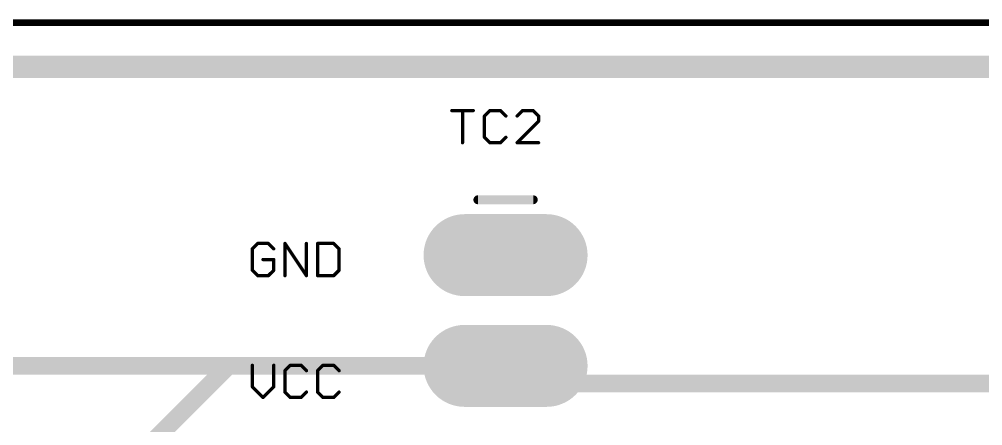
# Model space of a CAD drawing. Extents: x -0.1 to 89, y -0.1 to 64.8.
# Drawn here: x 31.78 to 53.86, y 55.52 to 64.85 of the extents above; entities that cross this region are included whole.
import ezdxf

# ---------------------------------------------------------------- set-up
doc = ezdxf.new("R2010")
doc.units = 0
for name, color, linetype in [('1', 22, 'CONTINUOUS'), ('16', 175, 'CONTINUOUS'), ('17', 82, 'CONTINUOUS'), ('20', 7, 'CONTINUOUS'), ('21', 253, 'CONTINUOUS'), ('25', 253, 'CONTINUOUS')]:
    doc.layers.add(name, color=color, linetype=linetype)

# ---------------------------------------------------------------- blocks, each defined once
blk = doc.blocks.new('LONGP100')
at = {"const_width": 1}
blk.add_lwpolyline([(-0.5, 0), (0.5, 0)], dxfattribs=at)
at = {"const_width": 0.5}
for points in [[(-0.5, 0.25, 1), (-0.5, -0.25)], [(0.5, -0.25, 1), (0.5, 0.25)]]:
    blk.add_lwpolyline(points, format="xyb", dxfattribs=at)

msp = doc.modelspace()

# ---------------------------------------------------------------- linework, layer by layer
at = {"layer": '1', "const_width": 0.4064}
for points in [[(36.576, 56.896), (24.384, 44.704)], [(36.576, 56.896), (26.416, 56.896)], [(42.926, 56.896), (36.576, 56.896)], [(43.3324, 56.4896), (42.926, 56.896)], [(43.3324, 56.4896), (62.1792, 56.4896)]]:
    msp.add_lwpolyline(points, dxfattribs=at)
at = {"layer": '1', "const_width": 0.2032}
for points in [[(36.576, 56.9976, 1), (36.576, 56.7944)], [(36.6478, 56.8242, 1), (36.5042, 56.9678)], [(36.576, 56.7944, 1), (36.576, 56.9976)], [(42.9978, 56.9678, 1), (42.8542, 56.8242)], [(42.926, 56.7944, 1), (42.926, 56.9976)], [(43.3324, 56.5912, 1), (43.3324, 56.388)], [(43.2606, 56.4178, 1), (43.4042, 56.5614)]]:
    msp.add_lwpolyline(points, format="xyb", dxfattribs=at)
at = {"layer": '16', "const_width": 0.508}
msp.add_lwpolyline([(7.366, 63.754), (80.772, 63.754)], dxfattribs=at)
at = {"layer": '20', "const_width": 0.1524}
msp.add_lwpolyline([(2.54, 64.77), (86.614, 64.77)], dxfattribs=at)
at = {"layer": '21', "const_width": 0.2032}
msp.add_lwpolyline([(42.291, 60.706), (43.561, 60.706)], dxfattribs=at)
at = {"layer": '21', "const_width": 0.1016}
for points in [[(42.291, 60.7568, 1), (42.291, 60.6552)], [(43.561, 60.6552, 1), (43.561, 60.7568)]]:
    msp.add_lwpolyline(points, format="xyb", dxfattribs=at)
at = {"layer": '25', "const_width": 0.0381}
for points in [[(41.6941, 62.7704, 1), (41.6941, 62.7323)], [(41.9589, 62.7513, 1), (41.9208, 62.7513)], [(42.1856, 62.7323, 1), (42.1856, 62.7704)], [(42.5654, 62.7704, 1), (42.5654, 62.7323)], [(42.5789, 62.7379, 1), (42.5519, 62.7648)], [(42.8246, 62.7648, 1), (42.7977, 62.7379)], [(42.8111, 62.7323, 1), (42.8111, 62.7704)], [(43.3138, 62.7704, 1), (43.3138, 62.7323)], [(43.3273, 62.7379, 1), (43.3003, 62.7648)], [(43.573, 62.7648, 1), (43.5461, 62.7379)], [(43.5595, 62.7323, 1), (43.5595, 62.7704)], [(42.4616, 62.6285, 1), (42.4235, 62.6285)], [(42.429, 62.6419, 1), (42.456, 62.615)], [(42.9205, 62.615, 1), (42.9475, 62.6419)], [(43.1775, 62.6419, 1), (43.2044, 62.615)], [(43.7015, 62.6285, 1), (43.6634, 62.6285)], [(43.6634, 62.5056, 1), (43.7015, 62.5056)], [(43.6689, 62.615, 1), (43.6959, 62.6419)], [(43.6959, 62.4921, 1), (43.6689, 62.5191)], [(42.456, 62.1504, 1), (42.429, 62.1235)], [(42.4235, 62.137, 1), (42.4616, 62.137)], [(42.5654, 62.0332, 1), (42.5654, 61.9951)], [(42.5519, 62.0006, 1), (42.5789, 62.0276)], [(42.7977, 62.0276, 1), (42.8246, 62.0006)], [(42.8111, 61.9951, 1), (42.8111, 62.0332)], [(42.9475, 62.1235, 1), (42.9205, 62.1504)], [(43.1909, 62.0332, 1), (43.1909, 61.9951)], [(43.1775, 62.0276, 1), (43.2044, 62.0006)], [(43.6824, 61.9951, 1), (43.6824, 62.0332)], [(41.9208, 62.0141, 1), (41.9589, 62.0141)], [(37.1412, 59.5805, 1), (37.1031, 59.5805)], [(37.245, 59.7224, 1), (37.245, 59.6843)], [(37.2584, 59.6899, 1), (37.2315, 59.7168)], [(37.5042, 59.7168, 1), (37.4772, 59.6899)], [(37.4907, 59.6843, 1), (37.4907, 59.7224)], [(37.8896, 59.7033, 1), (37.8515, 59.7033)], [(37.8864, 59.7139, 1), (37.8547, 59.6928)], [(38.3811, 59.7033, 1), (38.343, 59.7033)], [(38.6189, 59.7224, 1), (38.6189, 59.6843)], [(38.638, 59.7033, 1), (38.5999, 59.7033)], [(39.001, 59.7168, 1), (38.9741, 59.6899)], [(38.9875, 59.6843, 1), (38.9875, 59.7224)], [(39.1295, 59.5805, 1), (39.0914, 59.5805)], [(37.1086, 59.5939, 1), (37.1356, 59.567)], [(37.6001, 59.567, 1), (37.6271, 59.5939)], [(39.0969, 59.567, 1), (39.1239, 59.5939)], [(37.3678, 59.3538, 1), (37.3678, 59.3157)], [(37.6326, 59.3347, 1), (37.5945, 59.3347)], [(37.6136, 59.3157, 1), (37.6136, 59.3538)], [(37.1356, 59.1024, 1), (37.1086, 59.0755)], [(37.1031, 59.089, 1), (37.1412, 59.089)], [(37.245, 58.9852, 1), (37.245, 58.9471)], [(37.2315, 58.9526, 1), (37.2584, 58.9796)], [(37.4772, 58.9796, 1), (37.5042, 58.9526)], [(37.4907, 58.9471, 1), (37.4907, 58.9852)], [(37.5945, 59.089, 1), (37.6326, 59.089)], [(37.6271, 59.0755, 1), (37.6001, 59.1024)], [(37.8515, 58.9661, 1), (37.8896, 58.9661)], [(38.343, 58.9661, 1), (38.3811, 58.9661)], [(38.3461, 58.9555, 1), (38.3779, 58.9767)], [(38.6189, 58.9852, 1), (38.6189, 58.9471)], [(38.5999, 58.9661, 1), (38.638, 58.9661)], [(38.9741, 58.9796, 1), (39.001, 58.9526)], [(38.9875, 58.9471, 1), (38.9875, 58.9852)], [(39.0914, 59.089, 1), (39.1295, 59.089)], [(39.1239, 59.0755, 1), (39.0969, 59.1024)], [(37.1412, 56.9093, 1), (37.1031, 56.9093)], [(37.6326, 56.9093, 1), (37.5945, 56.9093)], [(37.857, 56.7999, 1), (37.884, 56.773)], [(37.8896, 56.7865, 1), (37.8515, 56.7865)], [(37.9934, 56.9284, 1), (37.9934, 56.8903)], [(38.0069, 56.8959, 1), (37.9799, 56.9228)], [(38.2526, 56.9228, 1), (38.2257, 56.8959)], [(38.2391, 56.8903, 1), (38.2391, 56.9284)], [(38.3485, 56.773, 1), (38.3755, 56.7999)], [(38.638, 56.7865, 1), (38.5999, 56.7865)], [(38.6055, 56.7999, 1), (38.6324, 56.773)], [(38.7418, 56.9284, 1), (38.7418, 56.8903)], [(38.7553, 56.8959, 1), (38.7283, 56.9228)], [(39.001, 56.9228, 1), (38.9741, 56.8959)], [(38.9875, 56.8903, 1), (38.9875, 56.9284)], [(39.0969, 56.773, 1), (39.1239, 56.7999)], [(37.1356, 56.4313, 1), (37.1086, 56.4044)], [(37.1031, 56.4178, 1), (37.1412, 56.4178)], [(37.5945, 56.4178, 1), (37.6326, 56.4178)], [(37.6271, 56.4044, 1), (37.6001, 56.4313)], [(37.884, 56.3084, 1), (37.857, 56.2815)], [(37.8515, 56.295, 1), (37.8896, 56.295)], [(38.3755, 56.2815, 1), (38.3485, 56.3084)], [(38.5999, 56.295, 1), (38.638, 56.295)], [(38.6324, 56.3084, 1), (38.6055, 56.2815)], [(39.1239, 56.2815, 1), (39.0969, 56.3084)], [(37.3544, 56.1856, 1), (37.3813, 56.1586)], [(37.3544, 56.1586, 1), (37.3813, 56.1856)], [(37.9934, 56.1912, 1), (37.9934, 56.1531)], [(37.9799, 56.1586, 1), (38.0069, 56.1856)], [(38.2257, 56.1856, 1), (38.2526, 56.1586)], [(38.2391, 56.1531, 1), (38.2391, 56.1912)], [(38.7418, 56.1912, 1), (38.7418, 56.1531)], [(38.7283, 56.1586, 1), (38.7553, 56.1856)], [(38.9741, 56.1856, 1), (39.001, 56.1586)], [(38.9875, 56.1531, 1), (38.9875, 56.1912)]]:
    msp.add_lwpolyline(points, format="xyb", dxfattribs=at)
at = {"layer": '25', "const_width": 0.0762}
for points in [[(41.6941, 62.7513), (42.1856, 62.7513)], [(41.9398, 62.0141), (41.9398, 62.7513)], [(42.5654, 62.7513), (42.4425, 62.6285)], [(42.8111, 62.7513), (42.5654, 62.7513)], [(42.934, 62.6285), (42.8111, 62.7513)], [(43.3138, 62.7513), (43.1909, 62.6285)], [(43.5595, 62.7513), (43.3138, 62.7513)], [(43.6824, 62.6285), (43.5595, 62.7513)], [(42.4425, 62.6285), (42.4425, 62.137)], [(43.1909, 62.0141), (43.6824, 62.5056)], [(43.6824, 62.5056), (43.6824, 62.6285)], [(42.4425, 62.137), (42.5654, 62.0141)], [(42.5654, 62.0141), (42.8111, 62.0141)], [(42.8111, 62.0141), (42.934, 62.137)], [(43.6824, 62.0141), (43.1909, 62.0141)], [(37.245, 59.7033), (37.1221, 59.5805)], [(37.1221, 59.5805), (37.1221, 59.089)], [(37.4907, 59.7033), (37.245, 59.7033)], [(37.6136, 59.5805), (37.4907, 59.7033)], [(37.8705, 58.9661), (37.8705, 59.7033)], [(37.8705, 59.7033), (38.362, 58.9661)], [(38.362, 58.9661), (38.362, 59.7033)], [(38.6189, 59.7033), (38.6189, 58.9661)], [(38.9875, 59.7033), (38.6189, 59.7033)], [(39.1104, 59.5805), (38.9875, 59.7033)], [(39.1104, 59.089), (39.1104, 59.5805)], [(37.6136, 59.3347), (37.3678, 59.3347)], [(37.6136, 59.089), (37.6136, 59.3347)], [(37.1221, 59.089), (37.245, 58.9661)], [(37.245, 58.9661), (37.4907, 58.9661)], [(37.4907, 58.9661), (37.6136, 59.089)], [(38.6189, 58.9661), (38.9875, 58.9661)], [(38.9875, 58.9661), (39.1104, 59.089)], [(37.1221, 56.9093), (37.1221, 56.4178)], [(37.6136, 56.4178), (37.6136, 56.9093)], [(37.9934, 56.9093), (37.8705, 56.7865)], [(37.8705, 56.7865), (37.8705, 56.295)], [(38.2391, 56.9093), (37.9934, 56.9093)], [(38.362, 56.7865), (38.2391, 56.9093)], [(38.7418, 56.9093), (38.6189, 56.7865)], [(38.6189, 56.7865), (38.6189, 56.295)], [(38.9875, 56.9093), (38.7418, 56.9093)], [(39.1104, 56.7865), (38.9875, 56.9093)], [(37.1221, 56.4178), (37.3678, 56.1721)], [(37.3678, 56.1721), (37.6136, 56.4178)], [(37.8705, 56.295), (37.9934, 56.1721)], [(38.2391, 56.1721), (38.362, 56.295)], [(38.6189, 56.295), (38.7418, 56.1721)], [(38.9875, 56.1721), (39.1104, 56.295)], [(37.9934, 56.1721), (38.2391, 56.1721)], [(38.7418, 56.1721), (38.9875, 56.1721)]]:
    msp.add_lwpolyline(points, dxfattribs=at)

# ---------------------------------------------------------------- block references
at = {"layer": '17', "xscale": 1.8796, "yscale": 1.8796, "rotation": 180}
for p in [(42.926, 59.436), (42.926, 59.436), (42.926, 56.896), (42.926, 56.896)]:
    msp.add_blockref('LONGP100', p, dxfattribs=at)

doc.saveas('drawing.dxf')
